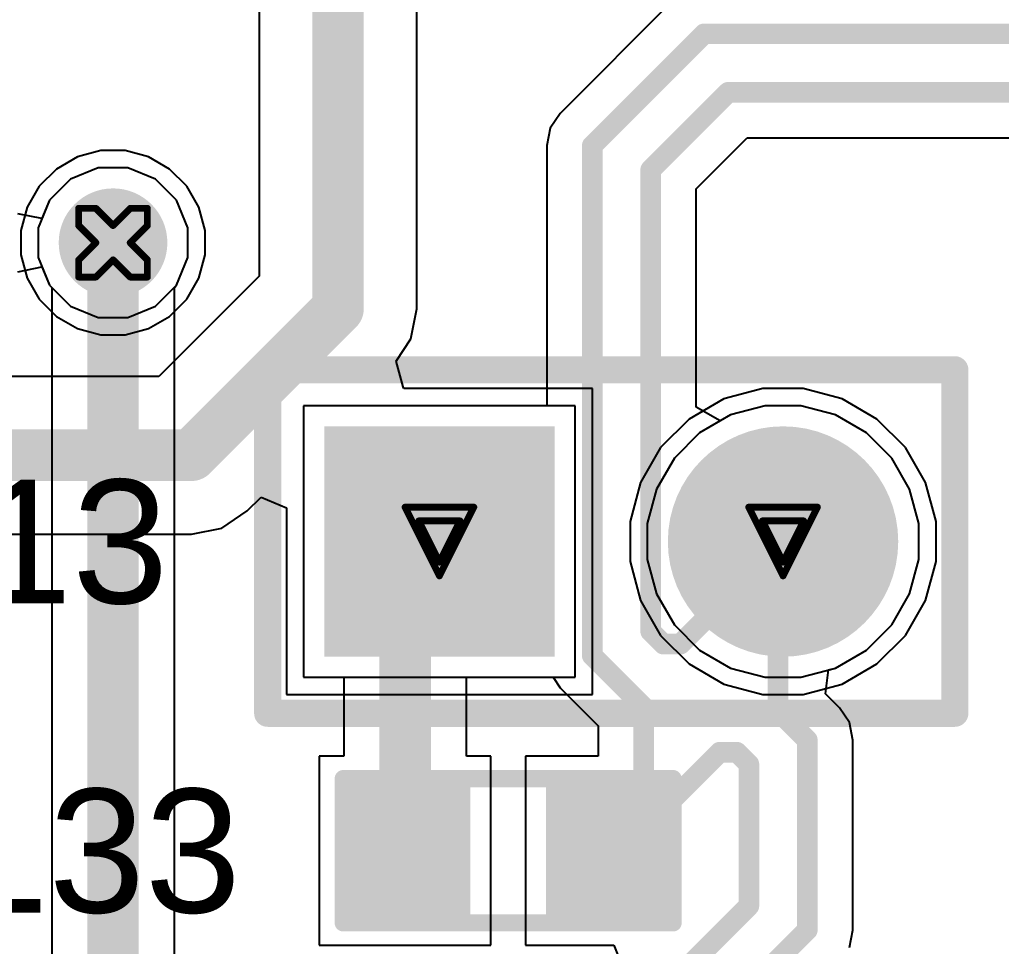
# Model space of a CAD drawing. Header units: inches. Extents: x 0 to 5379, y 0 to 5429.
# Drawn here: x 86.31 to 93.56, y 13.16 to 20.01 of the extents above; entities that cross this region are included whole.
import ezdxf

# ---------------------------------------------------------------- set-up
doc = ezdxf.new("R2010")
doc.units = ezdxf.units.IN
for name, color, linetype in [('Bottom Layer', 5, 'Continuous'), ('Bottom Solder', 6, 'Continuous'), ('Drill Drawing', 1, 'Continuous'), ('GND01', 16, 'Continuous'), ('GND02', 76, 'Continuous'), ('Multi-Layer', 9, 'Continuous'), ('Pad Holes', 156, 'Continuous'), ('PWR', 156, 'Continuous'), ('SIG 01', 90, 'Continuous'), ('Top Layer', 1, 'Continuous'), ('Top Overlay', 2, 'Continuous'), ('Top Paste', 8, 'Continuous'), ('Top Solder', 216, 'Continuous'), ('Via Holes', 16, 'Continuous')]:
    doc.layers.add(name, color=color, linetype=linetype)
doc.styles.add('Arial', font='', dxfattribs={"height": 0.2})
doc.styles.get('Arial').set_extended_font_data('Arial')

# ---------------------------------------------------------------- blocks, each defined once
blk = doc.blocks.new('HDR1X2__108')
at = {"layer": 'Bottom Layer'}
blk.add_hatch(color=5, dxfattribs=at).paths.add_polyline_path([(-0.75, 0.75), (0.75, 0.75), (0.75, -0.75), (-0.75, -0.75)])
h = blk.add_hatch(color=5, dxfattribs=at)
edge = h.paths.add_edge_path()
edge.add_arc((2.54, 0), 0.75, 0, 360)
at = {"layer": 'Bottom Solder'}
blk.add_hatch(color=6, dxfattribs=at).paths.add_polyline_path([(-0.8516, 0.8516), (0.8516, 0.8516), (0.8516, -0.8516), (-0.8516, -0.8516)])
h = blk.add_hatch(color=6, dxfattribs=at)
edge = h.paths.add_edge_path()
edge.add_arc((2.54, 0), 0.8516, 0, 360)
at = {"layer": 'GND01'}
blk.add_hatch(color=16, dxfattribs=at).paths.add_polyline_path([(-0.75, 0.75), (0.75, 0.75), (0.75, -0.75), (-0.75, -0.75)])
h = blk.add_hatch(color=16, dxfattribs=at)
edge = h.paths.add_edge_path()
edge.add_arc((2.54, 0), 0.75, 0, 360)
at = {"layer": 'GND02'}
blk.add_hatch(color=76, dxfattribs=at).paths.add_polyline_path([(-0.75, 0.75), (0.75, 0.75), (0.75, -0.75), (-0.75, -0.75)])
h = blk.add_hatch(color=76, dxfattribs=at)
edge = h.paths.add_edge_path()
edge.add_arc((2.54, 0), 0.75, 0, 360)
at = {"layer": 'Multi-Layer'}
blk.add_hatch(color=9, dxfattribs=at).paths.add_polyline_path([(-0.75, 0.75), (0.75, 0.75), (0.75, -0.75), (-0.75, -0.75)])
h = blk.add_hatch(color=9, dxfattribs=at)
edge = h.paths.add_edge_path()
edge.add_arc((2.54, 0), 0.75, 0, 360)
at = {"layer": 'Pad Holes'}
h = blk.add_hatch(color=7, dxfattribs=at)
edge = h.paths.add_edge_path()
edge.add_arc((0, 0), 0.45, 0, 360)
h = blk.add_hatch(color=7, dxfattribs=at)
edge = h.paths.add_edge_path()
edge.add_arc((2.54, 0), 0.45, 0, 360)
at = {"layer": 'PWR'}
blk.add_hatch(color=156, dxfattribs=at).paths.add_polyline_path([(-0.75, 0.75), (0.75, 0.75), (0.75, -0.75), (-0.75, -0.75)])
h = blk.add_hatch(color=156, dxfattribs=at)
edge = h.paths.add_edge_path()
edge.add_arc((2.54, 0), 0.75, 0, 360)
at = {"layer": 'SIG 01'}
blk.add_hatch(color=90, dxfattribs=at).paths.add_polyline_path([(-0.75, 0.75), (0.75, 0.75), (0.75, -0.75), (-0.75, -0.75)])
h = blk.add_hatch(color=90, dxfattribs=at)
edge = h.paths.add_edge_path()
edge.add_arc((2.54, 0), 0.75, 0, 360)
at = {"layer": 'Top Layer'}
blk.add_hatch(color=1, dxfattribs=at).paths.add_polyline_path([(-0.75, 0.75), (0.75, 0.75), (0.75, -0.75), (-0.75, -0.75)])
h = blk.add_hatch(color=1, dxfattribs=at)
edge = h.paths.add_edge_path()
edge.add_arc((2.54, 0), 0.75, 0, 360)
at = {"layer": 'Top Solder'}
blk.add_hatch(color=216, dxfattribs=at).paths.add_polyline_path([(-0.8516, 0.8516), (0.8516, 0.8516), (0.8516, -0.8516), (-0.8516, -0.8516)])
h = blk.add_hatch(color=216, dxfattribs=at)
edge = h.paths.add_edge_path()
edge.add_arc((2.54, 0), 0.8516, 0, 360)
at = {"layer": 'Top Overlay'}
for points in [[(-1.27, 1.27, 0.2, 0.2, 0), (3.81, 1.27, 0.2, 0.2, 0)], [(-1.27, -1.27, 0.2, 0.2, 0), (-1.27, 1.27, 0.2, 0.2, 0)], [(3.81, -1.27, 0.2, 0.2, 0), (3.81, 1.27, 0.2, 0.2, 0)], [(-1.27, -1.27, 0.2, 0.2, 0), (3.81, -1.27, 0.2, 0.2, 0)]]:
    blk.add_lwpolyline(points, format="xyseb", dxfattribs=at)
for points in [[(-1.32, 1.27, 0.1, 0.1, 1), (-1.22, 1.27, 0.1, 0.1, 1)], [(-1.32, 1.27, 0.1, 0.1, 1), (-1.22, 1.27, 0.1, 0.1, 1)], [(3.76, 1.27, 0.1, 0.1, 1), (3.86, 1.27, 0.1, 0.1, 1)], [(3.76, 1.27, 0.1, 0.1, 1), (3.86, 1.27, 0.1, 0.1, 1)], [(-1.32, -1.27, 0.1, 0.1, 1), (-1.22, -1.27, 0.1, 0.1, 1)], [(-1.32, -1.27, 0.1, 0.1, 1), (-1.22, -1.27, 0.1, 0.1, 1)], [(3.76, -1.27, 0.1, 0.1, 1), (3.86, -1.27, 0.1, 0.1, 1)], [(3.76, -1.27, 0.1, 0.1, 1), (3.86, -1.27, 0.1, 0.1, 1)]]:
    blk.add_lwpolyline(points, format="xyseb", close=True, dxfattribs=at)
blk = doc.blocks.new('R___0603_111')
at = {"layer": 'Top Layer'}
for points in [[(-0.381, 0.4445), (-0.381, -0.4445), (-1.143, -0.4445), (-1.143, 0.4445)], [(1.143, 0.4445), (1.143, -0.4445), (0.381, -0.4445), (0.381, 0.4445)]]:
    blk.add_hatch(color=1, dxfattribs=at).paths.add_polyline_path(points)
at = {"layer": 'Top Paste'}
for points in [[(-0.381, 0.4445), (-0.381, -0.4445), (-1.143, -0.4445), (-1.143, 0.4445)], [(1.143, 0.4445), (1.143, -0.4445), (0.381, -0.4445), (0.381, 0.4445)]]:
    blk.add_hatch(color=8, dxfattribs=at).paths.add_polyline_path(points)
at = {"layer": 'Top Solder'}
for points in [[(-0.2794, 0.5461), (-0.2794, -0.5461), (-1.2446, -0.5461), (-1.2446, 0.5461)], [(1.2446, 0.5461), (1.2446, -0.5461), (0.2794, -0.5461), (0.2794, 0.5461)]]:
    blk.add_hatch(color=216, dxfattribs=at).paths.add_polyline_path(points)
at = {"layer": 'Top Overlay'}
for points in [[(-1.2192, 0.5334, 0.127, 0.127, 0), (1.2192, 0.5334, 0.127, 0.127, 0)], [(-1.2192, -0.5334, 0.127, 0.127, 0), (-1.2192, 0.5334, 0.127, 0.127, 0)], [(1.2192, -0.5334, 0.127, 0.127, 0), (1.2192, 0.5334, 0.127, 0.127, 0)], [(-1.2192, -0.5334, 0.127, 0.127, 0), (1.2192, -0.5334, 0.127, 0.127, 0)]]:
    blk.add_lwpolyline(points, format="xyseb", dxfattribs=at)
for points in [[(-1.25095, 0.5334, 0.0635, 0.0635, 1), (-1.18745, 0.5334, 0.0635, 0.0635, 1)], [(-1.25095, 0.5334, 0.0635, 0.0635, 1), (-1.18745, 0.5334, 0.0635, 0.0635, 1)], [(1.18745, 0.5334, 0.0635, 0.0635, 1), (1.25095, 0.5334, 0.0635, 0.0635, 1)], [(1.18745, 0.5334, 0.0635, 0.0635, 1), (1.25095, 0.5334, 0.0635, 0.0635, 1)], [(-1.25095, -0.5334, 0.0635, 0.0635, 1), (-1.18745, -0.5334, 0.0635, 0.0635, 1)], [(-1.25095, -0.5334, 0.0635, 0.0635, 1), (-1.18745, -0.5334, 0.0635, 0.0635, 1)], [(1.18745, -0.5334, 0.0635, 0.0635, 1), (1.25095, -0.5334, 0.0635, 0.0635, 1)], [(1.18745, -0.5334, 0.0635, 0.0635, 1), (1.25095, -0.5334, 0.0635, 0.0635, 1)]]:
    blk.add_lwpolyline(points, format="xyseb", close=True, dxfattribs=at)

msp = doc.modelspace()

# ---------------------------------------------------------------- hatches: boundary and pattern name
at = {"layer": 'Bottom Layer'}
h = msp.add_hatch(color=5, dxfattribs=at)
edge = h.paths.add_edge_path()
edge.add_arc((86.9967, 18.3606), 0.3, 0, 360)
at = {"layer": 'Bottom Solder'}
h = msp.add_hatch(color=6, dxfattribs=at)
edge = h.paths.add_edge_path()
edge.add_arc((86.9967, 18.3606), 0.4016, 0, 360)
at = {"layer": 'GND01'}
h = msp.add_hatch(color=16, dxfattribs=at)
edge = h.paths.add_edge_path()
edge.add_arc((86.9967, 18.3606), 0.3, 0, 360)
at = {"layer": 'GND02'}
h = msp.add_hatch(color=76, dxfattribs=at)
edge = h.paths.add_edge_path()
edge.add_arc((86.9967, 18.3606), 0.3, 0, 360)
at = {"layer": 'PWR'}
h = msp.add_hatch(color=156, dxfattribs=at)
edge = h.paths.add_edge_path()
edge.add_arc((86.9967, 18.3606), 0.3, 0, 360)
at = {"layer": 'SIG 01'}
h = msp.add_hatch(color=90, dxfattribs=at)
edge = h.paths.add_edge_path()
edge.add_arc((86.9967, 18.3606), 0.3, 0, 360)
at = {"layer": 'Top Layer'}
h = msp.add_hatch(color=1, dxfattribs=at)
edge = h.paths.add_edge_path()
edge.add_arc((86.9967, 18.3606), 0.3, 0, 360)
at = {"layer": 'Top Solder'}
h = msp.add_hatch(color=216, dxfattribs=at)
edge = h.paths.add_edge_path()
edge.add_arc((86.9967, 18.3606), 0.4016, 0, 360)
at = {"layer": 'Via Holes'}
h = msp.add_hatch(color=7, dxfattribs=at)
edge = h.paths.add_edge_path()
edge.add_arc((86.9967, 18.3606), 0.15, 0, 360)

# ---------------------------------------------------------------- linework, layer by layer
at = {"layer": 'Bottom Layer'}
for p, q in [((86.8865, 18.9146), (86.6829, 18.8303)), ((87.1069, 18.9146), (86.8865, 18.9146)), ((87.3105, 18.8303), (87.1069, 18.9146)), ((86.6829, 18.8303), (86.5271, 18.6744)), ((87.4664, 18.6744), (87.3105, 18.8303)), ((86.5271, 18.6744), (86.4427, 18.4708)), ((87.5507, 18.4708), (87.4664, 18.6744)), ((86.4427, 18.4708), (86.4427, 18.2504)), ((87.5507, 18.2504), (87.5507, 18.4708)), ((86.4427, 18.2504), (86.5271, 18.0468)), ((87.4664, 18.0468), (87.5507, 18.2504)), ((86.5271, 18.0468), (86.6829, 17.8909)), ((87.3105, 17.8909), (87.4664, 18.0468)), ((86.6829, 17.8909), (86.8865, 17.8066)), ((87.1069, 17.8066), (87.3105, 17.8909)), ((86.8865, 17.8066), (87.1069, 17.8066)), ((90.4137, 17.1556), (88.4057, 17.1556)), ((88.4057, 17.1556), (88.4057, 15.1476)), ((90.4137, 15.1476), (90.4137, 17.1556)), ((91.8175, 17.1556), (91.5622, 17.0872)), ((92.0819, 17.1556), (91.8175, 17.1556)), ((92.3373, 17.0872), (92.0819, 17.1556)), ((91.5622, 17.0872), (91.3333, 16.955)), ((92.5662, 16.955), (92.3373, 17.0872)), ((91.3333, 16.955), (91.1463, 16.7681)), ((92.7531, 16.7681), (92.5662, 16.955)), ((91.1463, 16.7681), (91.0141, 16.5391)), ((92.8853, 16.5391), (92.7531, 16.7681)), ((91.0141, 16.5391), (90.9457, 16.2838)), ((92.9537, 16.2838), (92.8853, 16.5391)), ((90.9457, 16.2838), (90.9457, 16.0194)), ((92.9537, 16.0194), (92.9537, 16.2838)), ((90.9457, 16.0194), (91.0141, 15.7641)), ((92.8853, 15.7641), (92.9537, 16.0194)), ((91.0141, 15.7641), (91.1463, 15.5351)), ((92.7531, 15.5351), (92.8853, 15.7641)), ((91.1463, 15.5351), (91.3333, 15.3482)), ((92.5662, 15.3482), (92.7531, 15.5351)), ((91.3333, 15.3482), (91.5622, 15.216)), ((92.3373, 15.216), (92.5662, 15.3482)), ((91.5622, 15.216), (91.8175, 15.1476)), ((92.0819, 15.1476), (92.3373, 15.216)), ((88.4057, 15.1476), (90.4137, 15.1476)), ((91.8175, 15.1476), (92.0819, 15.1476))]:
    msp.add_line(p, q, dxfattribs=at)
at = {"layer": 'Drill Drawing'}
for points in [[(86.7427, 18.4876, 0.0508, 0.0508, 0), (86.7427, 18.6146, 0.0508, 0.0508, 0)], [(86.7427, 18.6146, 0.0508, 0.0508, 0), (86.8697, 18.6146, 0.0508, 0.0508, 0)], [(86.8697, 18.6146, 0.0508, 0.0508, 0), (86.9967, 18.4876, 0.0508, 0.0508, 0)], [(86.9967, 18.4876, 0.0508, 0.0508, 0), (87.1237, 18.6146, 0.0508, 0.0508, 0)], [(87.1237, 18.6146, 0.0508, 0.0508, 0), (87.2507, 18.6146, 0.0508, 0.0508, 0)], [(87.2507, 18.4876, 0.0508, 0.0508, 0), (87.2507, 18.6146, 0.0508, 0.0508, 0)], [(86.7427, 18.4876, 0.0508, 0.0508, 0), (86.8697, 18.3606, 0.0508, 0.0508, 0)], [(87.1237, 18.3606, 0.0508, 0.0508, 0), (87.2507, 18.4876, 0.0508, 0.0508, 0)], [(86.7427, 18.2336, 0.0508, 0.0508, 0), (86.8697, 18.3606, 0.0508, 0.0508, 0)], [(87.1237, 18.3606, 0.0508, 0.0508, 0), (87.2507, 18.2336, 0.0508, 0.0508, 0)], [(86.7427, 18.1066, 0.0508, 0.0508, 0), (86.7427, 18.2336, 0.0508, 0.0508, 0)], [(86.8697, 18.1066, 0.0508, 0.0508, 0), (86.9967, 18.2336, 0.0508, 0.0508, 0)], [(86.9967, 18.2336, 0.0508, 0.0508, 0), (87.1237, 18.1066, 0.0508, 0.0508, 0)], [(87.2507, 18.1066, 0.0508, 0.0508, 0), (87.2507, 18.2336, 0.0508, 0.0508, 0)], [(86.7427, 18.1066, 0.0508, 0.0508, 0), (86.8697, 18.1066, 0.0508, 0.0508, 0)], [(87.1237, 18.1066, 0.0508, 0.0508, 0), (87.2507, 18.1066, 0.0508, 0.0508, 0)], [(89.1557, 16.4056, 0.0508, 0.0508, 0), (89.6637, 16.4056, 0.0508, 0.0508, 0)], [(89.1557, 16.4056, 0.0508, 0.0508, 0), (89.4097, 15.8976, 0.0508, 0.0508, 0)], [(89.4097, 15.8976, 0.0508, 0.0508, 0), (89.6637, 16.4056, 0.0508, 0.0508, 0)], [(91.6957, 16.4056, 0.0508, 0.0508, 0), (92.2037, 16.4056, 0.0508, 0.0508, 0)], [(91.6957, 16.4056, 0.0508, 0.0508, 0), (91.9497, 15.8976, 0.0508, 0.0508, 0)], [(91.9497, 15.8976, 0.0508, 0.0508, 0), (92.2037, 16.4056, 0.0508, 0.0508, 0)], [(89.2573, 16.304, 0.0508, 0.0508, 0), (89.5621, 16.304, 0.0508, 0.0508, 0)], [(89.2573, 16.304, 0.0508, 0.0508, 0), (89.4097, 15.9992, 0.0508, 0.0508, 0)], [(89.4097, 15.9992, 0.0508, 0.0508, 0), (89.5621, 16.304, 0.0508, 0.0508, 0)], [(91.7973, 16.304, 0.0508, 0.0508, 0), (92.1021, 16.304, 0.0508, 0.0508, 0)], [(91.7973, 16.304, 0.0508, 0.0508, 0), (91.9497, 15.9992, 0.0508, 0.0508, 0)], [(91.9497, 15.9992, 0.0508, 0.0508, 0), (92.1021, 16.304, 0.0508, 0.0508, 0)]]:
    msp.add_lwpolyline(points, format="xyseb", dxfattribs=at)
for points in [[(86.73, 18.6146, 0.0254, 0.0254, 1), (86.7554, 18.6146, 0.0254, 0.0254, 1)], [(86.73, 18.6146, 0.0254, 0.0254, 1), (86.7554, 18.6146, 0.0254, 0.0254, 1)], [(86.857, 18.6146, 0.0254, 0.0254, 1), (86.8824, 18.6146, 0.0254, 0.0254, 1)], [(86.857, 18.6146, 0.0254, 0.0254, 1), (86.8824, 18.6146, 0.0254, 0.0254, 1)], [(87.111, 18.6146, 0.0254, 0.0254, 1), (87.1364, 18.6146, 0.0254, 0.0254, 1)], [(87.111, 18.6146, 0.0254, 0.0254, 1), (87.1364, 18.6146, 0.0254, 0.0254, 1)], [(87.238, 18.6146, 0.0254, 0.0254, 1), (87.2634, 18.6146, 0.0254, 0.0254, 1)], [(87.238, 18.6146, 0.0254, 0.0254, 1), (87.2634, 18.6146, 0.0254, 0.0254, 1)], [(86.73, 18.4876, 0.0254, 0.0254, 1), (86.7554, 18.4876, 0.0254, 0.0254, 1)], [(86.73, 18.4876, 0.0254, 0.0254, 1), (86.7554, 18.4876, 0.0254, 0.0254, 1)], [(86.984, 18.4876, 0.0254, 0.0254, 1), (87.0094, 18.4876, 0.0254, 0.0254, 1)], [(86.984, 18.4876, 0.0254, 0.0254, 1), (87.0094, 18.4876, 0.0254, 0.0254, 1)], [(87.238, 18.4876, 0.0254, 0.0254, 1), (87.2634, 18.4876, 0.0254, 0.0254, 1)], [(87.238, 18.4876, 0.0254, 0.0254, 1), (87.2634, 18.4876, 0.0254, 0.0254, 1)], [(86.857, 18.3606, 0.0254, 0.0254, 1), (86.8824, 18.3606, 0.0254, 0.0254, 1)], [(86.857, 18.3606, 0.0254, 0.0254, 1), (86.8824, 18.3606, 0.0254, 0.0254, 1)], [(87.111, 18.3606, 0.0254, 0.0254, 1), (87.1364, 18.3606, 0.0254, 0.0254, 1)], [(87.111, 18.3606, 0.0254, 0.0254, 1), (87.1364, 18.3606, 0.0254, 0.0254, 1)], [(86.73, 18.2336, 0.0254, 0.0254, 1), (86.7554, 18.2336, 0.0254, 0.0254, 1)], [(86.73, 18.2336, 0.0254, 0.0254, 1), (86.7554, 18.2336, 0.0254, 0.0254, 1)], [(86.984, 18.2336, 0.0254, 0.0254, 1), (87.0094, 18.2336, 0.0254, 0.0254, 1)], [(86.984, 18.2336, 0.0254, 0.0254, 1), (87.0094, 18.2336, 0.0254, 0.0254, 1)], [(87.238, 18.2336, 0.0254, 0.0254, 1), (87.2634, 18.2336, 0.0254, 0.0254, 1)], [(87.238, 18.2336, 0.0254, 0.0254, 1), (87.2634, 18.2336, 0.0254, 0.0254, 1)], [(86.73, 18.1066, 0.0254, 0.0254, 1), (86.7554, 18.1066, 0.0254, 0.0254, 1)], [(86.73, 18.1066, 0.0254, 0.0254, 1), (86.7554, 18.1066, 0.0254, 0.0254, 1)], [(86.857, 18.1066, 0.0254, 0.0254, 1), (86.8824, 18.1066, 0.0254, 0.0254, 1)], [(86.857, 18.1066, 0.0254, 0.0254, 1), (86.8824, 18.1066, 0.0254, 0.0254, 1)], [(87.111, 18.1066, 0.0254, 0.0254, 1), (87.1364, 18.1066, 0.0254, 0.0254, 1)], [(87.111, 18.1066, 0.0254, 0.0254, 1), (87.1364, 18.1066, 0.0254, 0.0254, 1)], [(87.238, 18.1066, 0.0254, 0.0254, 1), (87.2634, 18.1066, 0.0254, 0.0254, 1)], [(87.238, 18.1066, 0.0254, 0.0254, 1), (87.2634, 18.1066, 0.0254, 0.0254, 1)], [(89.143, 16.4056, 0.0254, 0.0254, 1), (89.1684, 16.4056, 0.0254, 0.0254, 1)], [(89.143, 16.4056, 0.0254, 0.0254, 1), (89.1684, 16.4056, 0.0254, 0.0254, 1)], [(89.651, 16.4056, 0.0254, 0.0254, 1), (89.6764, 16.4056, 0.0254, 0.0254, 1)], [(89.651, 16.4056, 0.0254, 0.0254, 1), (89.6764, 16.4056, 0.0254, 0.0254, 1)], [(91.683, 16.4056, 0.0254, 0.0254, 1), (91.7084, 16.4056, 0.0254, 0.0254, 1)], [(91.683, 16.4056, 0.0254, 0.0254, 1), (91.7084, 16.4056, 0.0254, 0.0254, 1)], [(92.191, 16.4056, 0.0254, 0.0254, 1), (92.2164, 16.4056, 0.0254, 0.0254, 1)], [(92.191, 16.4056, 0.0254, 0.0254, 1), (92.2164, 16.4056, 0.0254, 0.0254, 1)], [(89.2446, 16.304, 0.0254, 0.0254, 1), (89.27, 16.304, 0.0254, 0.0254, 1)], [(89.2446, 16.304, 0.0254, 0.0254, 1), (89.27, 16.304, 0.0254, 0.0254, 1)], [(89.5494, 16.304, 0.0254, 0.0254, 1), (89.5748, 16.304, 0.0254, 0.0254, 1)], [(89.5494, 16.304, 0.0254, 0.0254, 1), (89.5748, 16.304, 0.0254, 0.0254, 1)], [(91.7846, 16.304, 0.0254, 0.0254, 1), (91.81, 16.304, 0.0254, 0.0254, 1)], [(91.7846, 16.304, 0.0254, 0.0254, 1), (91.81, 16.304, 0.0254, 0.0254, 1)], [(92.0894, 16.304, 0.0254, 0.0254, 1), (92.1148, 16.304, 0.0254, 0.0254, 1)], [(92.0894, 16.304, 0.0254, 0.0254, 1), (92.1148, 16.304, 0.0254, 0.0254, 1)], [(89.397, 15.9992, 0.0254, 0.0254, 1), (89.4224, 15.9992, 0.0254, 0.0254, 1)], [(89.397, 15.9992, 0.0254, 0.0254, 1), (89.4224, 15.9992, 0.0254, 0.0254, 1)], [(91.937, 15.9992, 0.0254, 0.0254, 1), (91.9624, 15.9992, 0.0254, 0.0254, 1)], [(91.937, 15.9992, 0.0254, 0.0254, 1), (91.9624, 15.9992, 0.0254, 0.0254, 1)], [(89.397, 15.8976, 0.0254, 0.0254, 1), (89.4224, 15.8976, 0.0254, 0.0254, 1)], [(89.397, 15.8976, 0.0254, 0.0254, 1), (89.4224, 15.8976, 0.0254, 0.0254, 1)], [(91.937, 15.8976, 0.0254, 0.0254, 1), (91.9624, 15.8976, 0.0254, 0.0254, 1)], [(91.937, 15.8976, 0.0254, 0.0254, 1), (91.9624, 15.8976, 0.0254, 0.0254, 1)]]:
    msp.add_lwpolyline(points, format="xyseb", close=True, dxfattribs=at)
at = {"layer": 'GND01'}
for p, q in [((86.8865, 18.9146), (86.6829, 18.8303)), ((87.1069, 18.9146), (86.8865, 18.9146)), ((87.3105, 18.8303), (87.1069, 18.9146)), ((86.6829, 18.8303), (86.5271, 18.6744)), ((87.4664, 18.6744), (87.3105, 18.8303)), ((86.5271, 18.6744), (86.4427, 18.4708)), ((87.5507, 18.4708), (87.4664, 18.6744)), ((86.4427, 18.4708), (86.4427, 18.2504)), ((87.5507, 18.2504), (87.5507, 18.4708)), ((86.4427, 18.2504), (86.5271, 18.0468)), ((87.4664, 18.0468), (87.5507, 18.2504)), ((86.5271, 18.0468), (86.6829, 17.8909)), ((87.3105, 17.8909), (87.4664, 18.0468)), ((86.6829, 17.8909), (86.8865, 17.8066)), ((87.1069, 17.8066), (87.3105, 17.8909)), ((86.8865, 17.8066), (87.1069, 17.8066)), ((90.4137, 17.1556), (88.4057, 17.1556)), ((88.4057, 17.1556), (88.4057, 15.1476)), ((90.4137, 15.1476), (90.4137, 17.1556)), ((91.8175, 17.1556), (91.5622, 17.0872)), ((92.0819, 17.1556), (91.8175, 17.1556)), ((92.3373, 17.0872), (92.0819, 17.1556)), ((91.5622, 17.0872), (91.3333, 16.955)), ((92.5662, 16.955), (92.3373, 17.0872)), ((91.3333, 16.955), (91.1463, 16.7681)), ((92.7531, 16.7681), (92.5662, 16.955)), ((91.1463, 16.7681), (91.0141, 16.5391)), ((92.8853, 16.5391), (92.7531, 16.7681)), ((91.0141, 16.5391), (90.9457, 16.2838)), ((92.9537, 16.2838), (92.8853, 16.5391)), ((90.9457, 16.2838), (90.9457, 16.0194)), ((92.9537, 16.0194), (92.9537, 16.2838)), ((90.9457, 16.0194), (91.0141, 15.7641)), ((92.8853, 15.7641), (92.9537, 16.0194)), ((91.0141, 15.7641), (91.1463, 15.5351)), ((92.7531, 15.5351), (92.8853, 15.7641)), ((91.1463, 15.5351), (91.3333, 15.3482)), ((92.5662, 15.3482), (92.7531, 15.5351)), ((91.3333, 15.3482), (91.5622, 15.216)), ((92.3373, 15.216), (92.5662, 15.3482)), ((91.5622, 15.216), (91.8175, 15.1476)), ((92.0819, 15.1476), (92.3373, 15.216)), ((88.4057, 15.1476), (90.4137, 15.1476)), ((91.8175, 15.1476), (92.0819, 15.1476))]:
    msp.add_line(p, q, dxfattribs=at)
at = {"layer": 'GND02'}
for p, q in [((86.8865, 18.9146), (86.6829, 18.8303)), ((87.1069, 18.9146), (86.8865, 18.9146)), ((87.3105, 18.8303), (87.1069, 18.9146)), ((86.6829, 18.8303), (86.5271, 18.6744)), ((87.4664, 18.6744), (87.3105, 18.8303)), ((86.5271, 18.6744), (86.4427, 18.4708)), ((87.5507, 18.4708), (87.4664, 18.6744)), ((86.4427, 18.4708), (86.4427, 18.2504)), ((87.5507, 18.2504), (87.5507, 18.4708)), ((86.4427, 18.2504), (86.5271, 18.0468)), ((87.4664, 18.0468), (87.5507, 18.2504)), ((86.5271, 18.0468), (86.6829, 17.8909)), ((87.3105, 17.8909), (87.4664, 18.0468)), ((86.6829, 17.8909), (86.8865, 17.8066)), ((87.1069, 17.8066), (87.3105, 17.8909)), ((86.8865, 17.8066), (87.1069, 17.8066)), ((90.4137, 17.1556), (88.4057, 17.1556)), ((88.4057, 17.1556), (88.4057, 15.1476)), ((90.4137, 15.1476), (90.4137, 17.1556)), ((91.8175, 17.1556), (91.5622, 17.0872)), ((92.0819, 17.1556), (91.8175, 17.1556)), ((92.3373, 17.0872), (92.0819, 17.1556)), ((91.5622, 17.0872), (91.3333, 16.955)), ((92.5662, 16.955), (92.3373, 17.0872)), ((91.3333, 16.955), (91.1463, 16.7681)), ((92.7531, 16.7681), (92.5662, 16.955)), ((91.1463, 16.7681), (91.0141, 16.5391)), ((92.8853, 16.5391), (92.7531, 16.7681)), ((91.0141, 16.5391), (90.9457, 16.2838)), ((92.9537, 16.2838), (92.8853, 16.5391)), ((90.9457, 16.2838), (90.9457, 16.0194)), ((92.9537, 16.0194), (92.9537, 16.2838)), ((90.9457, 16.0194), (91.0141, 15.7641)), ((92.8853, 15.7641), (92.9537, 16.0194)), ((91.0141, 15.7641), (91.1463, 15.5351)), ((92.7531, 15.5351), (92.8853, 15.7641)), ((91.1463, 15.5351), (91.3333, 15.3482)), ((92.5662, 15.3482), (92.7531, 15.5351)), ((91.3333, 15.3482), (91.5622, 15.216)), ((92.3373, 15.216), (92.5662, 15.3482)), ((91.5622, 15.216), (91.8175, 15.1476)), ((92.0819, 15.1476), (92.3373, 15.216)), ((88.4057, 15.1476), (90.4137, 15.1476)), ((91.8175, 15.1476), (92.0819, 15.1476))]:
    msp.add_line(p, q, dxfattribs=at)
at = {"layer": 'PWR'}
for p, q in [((90.4137, 17.1556), (88.4057, 17.1556)), ((88.4057, 17.1556), (88.4057, 15.1476)), ((90.4137, 15.1476), (90.4137, 17.1556)), ((91.8175, 17.1556), (91.5622, 17.0872)), ((92.0819, 17.1556), (91.8175, 17.1556)), ((92.3373, 17.0872), (92.0819, 17.1556)), ((91.5622, 17.0872), (91.3333, 16.955)), ((92.5662, 16.955), (92.3373, 17.0872)), ((91.3333, 16.955), (91.1463, 16.7681)), ((92.7531, 16.7681), (92.5662, 16.955)), ((91.1463, 16.7681), (91.0141, 16.5391)), ((92.8853, 16.5391), (92.7531, 16.7681)), ((91.0141, 16.5391), (90.9457, 16.2838)), ((92.9537, 16.2838), (92.8853, 16.5391)), ((90.9457, 16.2838), (90.9457, 16.0194)), ((92.9537, 16.0194), (92.9537, 16.2838)), ((90.9457, 16.0194), (91.0141, 15.7641)), ((92.8853, 15.7641), (92.9537, 16.0194)), ((91.0141, 15.7641), (91.1463, 15.5351)), ((92.7531, 15.5351), (92.8853, 15.7641)), ((91.1463, 15.5351), (91.3333, 15.3482)), ((92.5662, 15.3482), (92.7531, 15.5351)), ((91.3333, 15.3482), (91.5622, 15.216)), ((92.3373, 15.216), (92.5662, 15.3482)), ((91.5622, 15.216), (91.8175, 15.1476)), ((92.0819, 15.1476), (92.3373, 15.216)), ((88.4057, 15.1476), (90.4137, 15.1476)), ((91.8175, 15.1476), (92.0819, 15.1476))]:
    msp.add_line(p, q, dxfattribs=at)
at = {"layer": 'SIG 01'}
for p, q in [((88.077, 20.9924), (88.077, 18.1137)), ((89.2424, 17.8723), (89.2424, 20.751)), ((86.9071, 19.0416), (86.7339, 18.9952)), ((87.0864, 19.0416), (86.9071, 19.0416)), ((87.2596, 18.9952), (87.0864, 19.0416)), ((86.7339, 18.9952), (86.5786, 18.9055)), ((87.4149, 18.9055), (87.2596, 18.9952)), ((86.5786, 18.9055), (86.4518, 18.7787)), ((87.5417, 18.7787), (87.4149, 18.9055)), ((86.4518, 18.7787), (86.3621, 18.6235)), ((87.6313, 18.6235), (87.5417, 18.7787)), ((86.3621, 18.6235), (86.3157, 18.4503)), ((87.6777, 18.4503), (87.6313, 18.6235)), ((86.3157, 18.4503), (86.3157, 18.2709)), ((87.6777, 18.2709), (87.6777, 18.4503)), ((86.3157, 18.2709), (86.3621, 18.0977)), ((87.6313, 18.0977), (87.6777, 18.2709)), ((86.3621, 18.0977), (86.4518, 17.9425)), ((88.077, 18.1137), (87.3354, 17.3721)), ((87.5417, 17.9425), (87.6313, 18.0977)), ((86.4518, 17.9425), (86.5786, 17.8157)), ((87.4149, 17.8157), (87.5417, 17.9425)), ((89.1981, 17.6494), (89.2424, 17.8723)), ((86.5786, 17.8157), (86.7339, 17.726)), ((87.2596, 17.726), (87.4149, 17.8157)), ((86.7339, 17.726), (86.9071, 17.6796)), ((87.0864, 17.6796), (87.2596, 17.726)), ((86.9071, 17.6796), (87.0864, 17.6796)), ((89.0888, 17.4858), (89.1981, 17.6494)), ((89.1405, 17.2943), (89.0888, 17.4858)), ((87.3354, 17.3721), (83.9398, 17.3721)), ((89.1454, 17.2826), (89.1405, 17.2943)), ((90.5407, 17.2826), (89.1454, 17.2826)), ((90.5407, 15.0206), (90.5407, 17.2826)), ((91.8008, 17.2826), (91.5132, 17.2055)), ((92.0986, 17.2826), (91.8008, 17.2826)), ((92.3863, 17.2055), (92.0986, 17.2826)), ((91.5132, 17.2055), (91.2553, 17.0566)), ((92.6442, 17.0566), (92.3863, 17.2055)), ((91.2553, 17.0566), (91.0447, 16.8461)), ((92.8547, 16.8461), (92.6442, 17.0566)), ((91.0447, 16.8461), (90.8958, 16.5882)), ((93.0036, 16.5882), (92.8547, 16.8461)), ((90.8958, 16.5882), (90.8187, 16.3005)), ((93.0807, 16.3005), (93.0036, 16.5882)), ((87.9888, 16.3774), (88.091, 16.4796)), ((88.091, 16.4796), (88.2787, 16.4018)), ((88.2787, 16.4018), (88.2787, 15.0206)), ((87.7998, 16.2511), (87.9888, 16.3774)), ((90.8187, 16.3005), (90.8187, 16.0027)), ((93.0807, 16.0027), (93.0807, 16.3005)), ((83.6984, 16.2067), (87.5768, 16.2067)), ((87.5768, 16.2067), (87.7998, 16.2511)), ((90.8187, 16.0027), (90.8958, 15.7151)), ((93.0036, 15.7151), (93.0807, 16.0027)), ((90.8958, 15.7151), (91.0447, 15.4572)), ((92.8547, 15.4572), (93.0036, 15.7151)), ((91.0447, 15.4572), (91.2553, 15.2466)), ((92.6442, 15.2466), (92.8547, 15.4572)), ((91.2553, 15.2466), (91.5132, 15.0977)), ((92.3863, 15.0977), (92.6442, 15.2466)), ((91.5132, 15.0977), (91.8008, 15.0206)), ((92.0986, 15.0206), (92.3863, 15.0977)), ((88.2787, 15.0206), (90.5407, 15.0206)), ((91.8008, 15.0206), (92.0986, 15.0206))]:
    msp.add_line(p, q, dxfattribs=at)
for points in [[(88.6597, 17.8723, 0.381, 0.381, 0), (88.6597, 20.9924, 0.381, 0.381, 0)], [(87.5768, 16.7894, 0.381, 0.381, 0), (88.6597, 17.8723, 0.381, 0.381, 0)], [(83.6984, 16.7894, 0.381, 0.381, 0), (87.5768, 16.7894, 0.381, 0.381, 0)]]:
    msp.add_lwpolyline(points, format="xyseb", dxfattribs=at)
for points in [[(88.5645, 17.8723, 0.1905, 0.1905, 1), (88.755, 17.8723, 0.1905, 0.1905, 1)], [(88.5645, 17.8723, 0.1905, 0.1905, 1), (88.755, 17.8723, 0.1905, 0.1905, 1)], [(87.4815, 16.7894, 0.1905, 0.1905, 1), (87.672, 16.7894, 0.1905, 0.1905, 1)], [(87.4815, 16.7894, 0.1905, 0.1905, 1), (87.672, 16.7894, 0.1905, 0.1905, 1)]]:
    msp.add_lwpolyline(points, format="xyseb", close=True, dxfattribs=at)
at = {"layer": 'Top Layer'}
for p, q in [((91.1278, 20.1427), (90.3013, 19.3162)), ((90.3013, 19.3162), (90.2283, 19.207)), ((90.2283, 19.207), (90.2027, 19.0781)), ((91.3078, 18.7598), (91.6841, 19.1362)), ((91.6841, 19.1362), (100.0441, 19.1362)), ((90.2027, 19.0781), (90.2027, 17.1556)), ((86.8865, 18.9146), (86.6829, 18.8303)), ((87.1069, 18.9146), (86.8865, 18.9146)), ((87.3105, 18.8303), (87.1069, 18.9146)), ((86.6829, 18.8303), (86.5271, 18.6744)), ((87.4664, 18.6744), (87.3105, 18.8303)), ((91.3078, 17.1456), (91.3078, 18.7598)), ((86.5271, 18.6744), (86.4712, 18.5395)), ((87.5507, 18.4708), (87.4664, 18.6744)), ((86.4712, 18.5395), (86.2934, 18.5748)), ((87.5507, 18.2504), (87.5507, 18.4708)), ((87.4664, 18.0468), (87.5507, 18.2504)), ((86.2934, 18.1464), (86.4712, 18.1817)), ((86.4712, 18.1817), (86.5271, 18.0468)), ((86.5271, 18.0468), (86.5435, 18.0303)), ((86.5435, 18.0303), (86.5435, 8.7932)), ((87.4499, 18.0303), (87.4664, 18.0468)), ((87.4499, 8.7932), (87.4499, 18.0303)), ((90.2027, 17.1556), (88.4057, 17.1556)), ((88.4057, 17.1556), (88.4057, 15.1476)), ((91.4856, 17.043), (91.3078, 17.1456)), ((91.8175, 17.1556), (91.5622, 17.0872)), ((92.0819, 17.1556), (91.8175, 17.1556)), ((92.3373, 17.0872), (92.0819, 17.1556)), ((91.5622, 17.0872), (91.4856, 17.043)), ((92.5662, 16.955), (92.3373, 17.0872)), ((92.7531, 16.7681), (92.5662, 16.955)), ((92.8853, 16.5391), (92.7531, 16.7681)), ((92.9537, 16.2838), (92.8853, 16.5391)), ((92.9537, 16.0194), (92.9537, 16.2838)), ((92.8853, 15.7641), (92.9537, 16.0194)), ((92.7531, 15.5351), (92.8853, 15.7641)), ((92.5662, 15.3482), (92.7531, 15.5351)), ((92.3373, 15.216), (92.5662, 15.3482)), ((92.2637, 15.0252), (92.2853, 15.2021)), ((92.2853, 15.2021), (92.3373, 15.216)), ((88.4057, 15.1476), (88.7025, 15.1476)), ((88.7025, 15.1476), (88.7025, 14.5641)), ((89.6089, 14.5641), (89.6089, 15.1476)), ((89.6089, 15.1476), (90.2495, 15.1476)), ((90.2495, 15.1476), (90.3013, 15.0701)), ((90.3013, 15.0701), (90.5826, 14.7888)), ((92.3672, 14.9217), (92.2637, 15.0252)), ((92.4401, 14.8125), (92.3672, 14.9217)), ((92.4658, 14.6837), (92.4401, 14.8125)), ((90.5826, 14.7888), (90.5826, 14.5641)), ((92.4658, 13.2791), (92.4658, 14.6837)), ((88.7025, 14.5641), (88.5207, 14.5641)), ((88.5207, 14.5641), (88.5207, 13.1671)), ((89.7907, 14.5641), (89.6089, 14.5641)), ((89.7907, 13.1671), (89.7907, 14.5641)), ((90.5826, 14.5641), (90.0447, 14.5641)), ((90.0447, 14.5641), (90.0447, 13.1671)), ((92.4401, 13.1503), (92.4658, 13.2791)), ((88.5207, 13.1671), (89.7907, 13.1671)), ((90.0447, 13.1671), (90.698, 13.1671)), ((90.698, 13.1671), (90.766, 13.0028))]:
    msp.add_line(p, q, dxfattribs=at)
for points in [[(90.5393, 19.0781, 0.1524, 0.1524, 0), (91.3658, 19.9046, 0.1524, 0.1524, 0)], [(91.3658, 19.9046, 0.1524, 0.1524, 0), (103.7635, 19.9046, 0.1524, 0.1524, 0)], [(90.9711, 18.8993, 0.1524, 0.1524, 0), (91.5447, 19.4728, 0.1524, 0.1524, 0)], [(91.5447, 19.4728, 0.1524, 0.1524, 0), (99.8474, 19.4728, 0.1524, 0.1524, 0)], [(90.5393, 15.3082, 0.1524, 0.1524, 0), (90.5393, 19.0781, 0.1524, 0.1524, 0)], [(90.9711, 15.4871, 0.1524, 0.1524, 0), (90.9711, 18.8993, 0.1524, 0.1524, 0)], [(86.9967, 8.3106, 0.381, 0.381, 0), (86.9967, 18.3606, 0.381, 0.381, 0)], [(89.1557, 15.8976, 0.381, 0.381, 0), (89.4097, 16.1516, 0.381, 0.381, 0)], [(91.8134, 16.0153, 0.1524, 0.1524, 0), (91.8134, 16.1705, 0.1524, 0.1524, 0)], [(91.8134, 16.0153, 0.1524, 0.1524, 0), (91.9497, 16.1516, 0.1524, 0.1524, 0)], [(89.1557, 13.8656, 0.381, 0.381, 0), (89.1557, 15.8976, 0.381, 0.381, 0)], [(91.1913, 15.3932, 0.1524, 0.1524, 0), (91.8134, 16.0153, 0.1524, 0.1524, 0)], [(91.8134, 16.0153, 0.1524, 0.1524, 0), (91.9133, 15.9153, 0.1524, 0.1524, 0)], [(91.9133, 14.8994, 0.1524, 0.1524, 0), (91.9133, 15.9153, 0.1524, 0.1524, 0)], [(90.9711, 15.4871, 0.1524, 0.1524, 0), (91.065, 15.3932, 0.1524, 0.1524, 0)], [(91.065, 15.3932, 0.1524, 0.1524, 0), (91.1913, 15.3932, 0.1524, 0.1524, 0)], [(90.5393, 15.3082, 0.1524, 0.1524, 0), (90.9193, 14.9283, 0.1524, 0.1524, 0)], [(90.9193, 14.2339, 0.1524, 0.1524, 0), (90.9193, 14.9283, 0.1524, 0.1524, 0)], [(91.9133, 14.8994, 0.1524, 0.1524, 0), (92.1291, 14.6837, 0.1524, 0.1524, 0)], [(92.1291, 13.2791, 0.1524, 0.1524, 0), (92.1291, 14.6837, 0.1524, 0.1524, 0)], [(91.1216, 14.2339, 0.1524, 0.1524, 0), (91.4818, 14.5941, 0.1524, 0.1524, 0)], [(91.4818, 14.5941, 0.1524, 0.1524, 0), (91.608, 14.5941, 0.1524, 0.1524, 0)], [(91.608, 14.5941, 0.1524, 0.1524, 0), (91.6973, 14.5048, 0.1524, 0.1524, 0)], [(91.6973, 13.458, 0.1524, 0.1524, 0), (91.6973, 14.5048, 0.1524, 0.1524, 0)], [(90.9193, 14.2339, 0.1524, 0.1524, 0), (91.1216, 14.2339, 0.1524, 0.1524, 0)], [(90.6797, 13.9291, 0.1524, 0.1524, 0), (90.9193, 14.1686, 0.1524, 0.1524, 0)], [(90.6797, 13.8656, 0.1524, 0.1524, 0), (90.6797, 13.9291, 0.1524, 0.1524, 0)], [(90.0828, 11.8435, 0.1524, 0.1524, 0), (91.6973, 13.458, 0.1524, 0.1524, 0)], [(90.5146, 11.6647, 0.1524, 0.1524, 0), (92.1291, 13.2791, 0.1524, 0.1524, 0)]]:
    msp.add_lwpolyline(points, format="xyseb", dxfattribs=at)
for points in [[(91.3277, 19.9046, 0.0762, 0.0762, 1), (91.4039, 19.9046, 0.0762, 0.0762, 1)], [(91.3277, 19.9046, 0.0762, 0.0762, 1), (91.4039, 19.9046, 0.0762, 0.0762, 1)], [(91.5066, 19.4728, 0.0762, 0.0762, 1), (91.5828, 19.4728, 0.0762, 0.0762, 1)], [(91.5066, 19.4728, 0.0762, 0.0762, 1), (91.5828, 19.4728, 0.0762, 0.0762, 1)], [(90.5012, 19.0781, 0.0762, 0.0762, 1), (90.5774, 19.0781, 0.0762, 0.0762, 1)], [(90.5012, 19.0781, 0.0762, 0.0762, 1), (90.5774, 19.0781, 0.0762, 0.0762, 1)], [(90.933, 18.8993, 0.0762, 0.0762, 1), (91.0092, 18.8993, 0.0762, 0.0762, 1)], [(90.933, 18.8993, 0.0762, 0.0762, 1), (91.0092, 18.8993, 0.0762, 0.0762, 1)], [(86.9015, 18.3606, 0.1905, 0.1905, 1), (87.092, 18.3606, 0.1905, 0.1905, 1)], [(89.3145, 16.1516, 0.1905, 0.1905, 1), (89.505, 16.1516, 0.1905, 0.1905, 1)], [(91.7753, 16.1705, 0.0762, 0.0762, 1), (91.8515, 16.1705, 0.0762, 0.0762, 1)], [(91.9116, 16.1516, 0.0762, 0.0762, 1), (91.9878, 16.1516, 0.0762, 0.0762, 1)], [(89.0605, 15.8976, 0.1905, 0.1905, 1), (89.251, 15.8976, 0.1905, 0.1905, 1)], [(89.0605, 15.8976, 0.1905, 0.1905, 1), (89.251, 15.8976, 0.1905, 0.1905, 1)], [(91.7753, 16.0153, 0.0762, 0.0762, 1), (91.8515, 16.0153, 0.0762, 0.0762, 1)], [(91.7753, 16.0153, 0.0762, 0.0762, 1), (91.8515, 16.0153, 0.0762, 0.0762, 1)], [(91.7753, 16.0153, 0.0762, 0.0762, 1), (91.8515, 16.0153, 0.0762, 0.0762, 1)], [(91.7753, 16.0153, 0.0762, 0.0762, 1), (91.8515, 16.0153, 0.0762, 0.0762, 1)], [(91.8752, 15.9153, 0.0762, 0.0762, 1), (91.9514, 15.9153, 0.0762, 0.0762, 1)], [(91.8752, 15.9153, 0.0762, 0.0762, 1), (91.9514, 15.9153, 0.0762, 0.0762, 1)], [(90.933, 15.4871, 0.0762, 0.0762, 1), (91.0092, 15.4871, 0.0762, 0.0762, 1)], [(90.933, 15.4871, 0.0762, 0.0762, 1), (91.0092, 15.4871, 0.0762, 0.0762, 1)], [(91.0269, 15.3932, 0.0762, 0.0762, 1), (91.1031, 15.3932, 0.0762, 0.0762, 1)], [(91.0269, 15.3932, 0.0762, 0.0762, 1), (91.1031, 15.3932, 0.0762, 0.0762, 1)], [(91.1532, 15.3932, 0.0762, 0.0762, 1), (91.2294, 15.3932, 0.0762, 0.0762, 1)], [(91.1532, 15.3932, 0.0762, 0.0762, 1), (91.2294, 15.3932, 0.0762, 0.0762, 1)], [(90.5012, 15.3082, 0.0762, 0.0762, 1), (90.5774, 15.3082, 0.0762, 0.0762, 1)], [(90.5012, 15.3082, 0.0762, 0.0762, 1), (90.5774, 15.3082, 0.0762, 0.0762, 1)], [(90.8812, 14.9283, 0.0762, 0.0762, 1), (90.9574, 14.9283, 0.0762, 0.0762, 1)], [(90.8812, 14.9283, 0.0762, 0.0762, 1), (90.9574, 14.9283, 0.0762, 0.0762, 1)], [(91.8752, 14.8994, 0.0762, 0.0762, 1), (91.9514, 14.8994, 0.0762, 0.0762, 1)], [(91.8752, 14.8994, 0.0762, 0.0762, 1), (91.9514, 14.8994, 0.0762, 0.0762, 1)], [(92.091, 14.6837, 0.0762, 0.0762, 1), (92.1672, 14.6837, 0.0762, 0.0762, 1)], [(92.091, 14.6837, 0.0762, 0.0762, 1), (92.1672, 14.6837, 0.0762, 0.0762, 1)], [(91.4437, 14.5941, 0.0762, 0.0762, 1), (91.5199, 14.5941, 0.0762, 0.0762, 1)], [(91.4437, 14.5941, 0.0762, 0.0762, 1), (91.5199, 14.5941, 0.0762, 0.0762, 1)], [(91.5699, 14.5941, 0.0762, 0.0762, 1), (91.6461, 14.5941, 0.0762, 0.0762, 1)], [(91.5699, 14.5941, 0.0762, 0.0762, 1), (91.6461, 14.5941, 0.0762, 0.0762, 1)], [(91.6592, 14.5048, 0.0762, 0.0762, 1), (91.7354, 14.5048, 0.0762, 0.0762, 1)], [(91.6592, 14.5048, 0.0762, 0.0762, 1), (91.7354, 14.5048, 0.0762, 0.0762, 1)], [(90.8812, 14.2339, 0.0762, 0.0762, 1), (90.9574, 14.2339, 0.0762, 0.0762, 1)], [(90.8812, 14.2339, 0.0762, 0.0762, 1), (90.9574, 14.2339, 0.0762, 0.0762, 1)], [(91.0835, 14.2339, 0.0762, 0.0762, 1), (91.1597, 14.2339, 0.0762, 0.0762, 1)], [(91.0835, 14.2339, 0.0762, 0.0762, 1), (91.1597, 14.2339, 0.0762, 0.0762, 1)], [(90.8812, 14.1686, 0.0762, 0.0762, 1), (90.9574, 14.1686, 0.0762, 0.0762, 1)], [(89.0605, 13.8656, 0.1905, 0.1905, 1), (89.251, 13.8656, 0.1905, 0.1905, 1)], [(90.6416, 13.9291, 0.0762, 0.0762, 1), (90.7178, 13.9291, 0.0762, 0.0762, 1)], [(90.6416, 13.9291, 0.0762, 0.0762, 1), (90.7178, 13.9291, 0.0762, 0.0762, 1)], [(90.6416, 13.8656, 0.0762, 0.0762, 1), (90.7178, 13.8656, 0.0762, 0.0762, 1)], [(91.6592, 13.458, 0.0762, 0.0762, 1), (91.7354, 13.458, 0.0762, 0.0762, 1)], [(91.6592, 13.458, 0.0762, 0.0762, 1), (91.7354, 13.458, 0.0762, 0.0762, 1)], [(92.091, 13.2791, 0.0762, 0.0762, 1), (92.1672, 13.2791, 0.0762, 0.0762, 1)], [(92.091, 13.2791, 0.0762, 0.0762, 1), (92.1672, 13.2791, 0.0762, 0.0762, 1)]]:
    msp.add_lwpolyline(points, format="xyseb", close=True, dxfattribs=at)

# ---------------------------------------------------------------- block references
for name, p in [('HDR1X2__108', (89.4097, 16.1516)), ('R___0603_111', (89.9177, 13.8656))]:
    msp.add_blockref(name, p)

# ---------------------------------------------------------------- texts
at = {"layer": 'Top Overlay', "style": 'Arial'}
for s, p in [('J13', (85.3461, 15.6946)), ('R133', (84.889, 13.4086))]:
    msp.add_text(s, height=0.9144, dxfattribs=at).set_placement(p)

doc.saveas('drawing.dxf')
